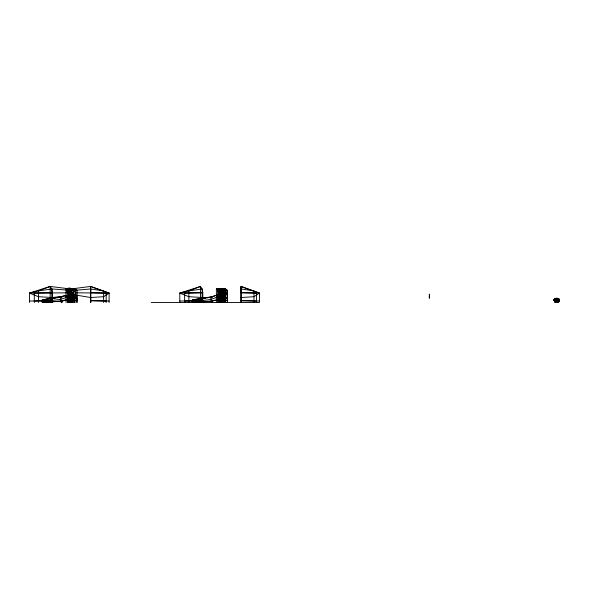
<?xml version="1.0" encoding="UTF-8"?>
<svg xmlns="http://www.w3.org/2000/svg" width="589" height="589" viewBox="0 0 589 589"><rect width="100%" height="100%" fill="white"/><g stroke="black" fill="none" stroke-linecap="round" stroke-linejoin="round"><path stroke-width="0.88" d="M220.087 288.647L222.208 288.875L222.657 290.642L221.258 292.085L218.924 292.085L217.518 290.642L217.982 288.875L220.087 288.352L220.087 292.085M429.344 297.872L429.344 296.024M429.344 295.037L429.344 294.169M557.223 302.488L558.917 301.561L559.55 299.683C558.335 297.901 555.103 297.659 554.05 299.683L554.72 301.561L556.207 301.752L556.207 302.562L557.223 302.562L558.961 301.561L559.417 299.683L559.057 299.19L557.768 298.321L555.663 298.321L553.881 299.683L554.757 301.951L556.207 302.54M556.207 300.243L556.207 299.683L554.094 300.243L558.63 300.243M557.864 301.951L557.223 302.459L557.223 301.664M557.223 299.19L557.673 299.683L557.223 300.876L557.223 300.176M557.223 298.998L557.223 298.409L557.223 302.562L558.711 301.561L559.373 299.683L557.606 298.409M67.337 292.402L68.169 292.497L68.648 290.738L68.191 289.619M67.256 289.604L68.39 288.338L66.616 289.604L68.655 290.178C66.748 294.279 72.565 292.269 71.644 289.648L70.525 288.36L69.369 288.352L68.029 289.125L67.985 290.811L68.434 289.626L66.712 289.111L67.021 291.481M67.072 289.928L67.087 289.118L67.985 288.338L70.525 288.36L71.968 289.155L72.138 290.767L69.944 292.409L67.286 292.387L66.616 289.604L67.61 289.125M71.343 291.518C70.4 291.474 64.289 291.688 68.53 292.483L71.144 291.908L71.917 290.767L71.674 289.147L69.745 288.352L71.858 288.875L90.581 286.438L109.105 293.094L109.105 302.481M67.971 291.975L69.207 292.24C70.327 289.449 64.149 293.558 68.177 291.496M68.987 288.345L67.61 288.927L68.935 288.684M70.349 292.24L67.021 292.218L67.669 292.497L67.676 291.599M67.904 289.442L67.897 289.913L69.598 290.186L69.59 291.503M68.501 292.232L68.007 292.225C67.625 291.4 69.252 291.518 68.501 292.232L68.007 291.688L69.119 291.503L69.59 290.752L69.134 289.626L66.461 289.604L66.682 290.163M68.015 289.943L68.029 289.125L71.968 289.155M68.199 289.125L68.206 288.345L68.67 288.345M68.545 290.024L68.552 289.626L72.211 289.648M68.663 289.125L68.67 288.257M69.119 291.894L69.119 291.503M69.141 289.133L69.149 288.352L69.612 288.264L70.209 289.14M70.783 291.901L69.112 292.505L69.583 291.894M69.605 289.133L69.612 288.264M69.907 291.901L69.583 292.402M69.922 289.133L69.929 288.352L69.149 288.352L68.56 288.639L69.45 289.14L69.554 290.031L66.594 290.009L67.124 289.611L66.712 289.111L67.617 288.632L66.447 289.604L70.886 289.641L70.776 290.127L72.094 290.767M67.602 290.016L67.61 289.619M63.156 296.193L60.645 297.18L61.293 302.562M555.567 301.951L555.817 302.466L557.223 302.459L558.122 301.664L555.302 301.664L556.207 302.562L554.514 301.561L554.33 299.683L555.972 298.409L555.125 300.081M67.389 296.642L75.127 296.642L77.049 298.262L76.879 300.478L68.935 300.206L69.281 298.262L67.389 296.642L66.034 296.834L74.199 296.775L75.819 294.758L73.544 296.245M227.229 302.481L227.391 290.296L225.477 288.684L216.384 288.875L216.384 302.481M217.739 296.642L225.477 296.642L227.391 298.262L227.229 300.478L219.285 300.206L219.623 298.262L217.739 296.642L216.384 296.834L224.549 296.775L226.169 294.758L225.83 293.086M74.199 302.481L74.42 294.824L76.003 292.814L75.51 290.296L73.581 288.684L68.56 288.639L70.886 289.641M67.293 291.665L67.058 292.218L70.187 291.901L66.844 291.879L67.72 291.879M66.962 289.435L67.043 290.804L66.955 289.906M74.199 296.775L70.481 299.249L62.073 301.023L44.079 302.481L42.806 302.481L41.804 301.531L42.261 299.911L62.235 297.011L61.418 296.731L42.261 299.911L41.804 301.885M217.856 294.846L211.768 296.731L192.61 299.911L192.154 301.885M66.807 295.568L66.483 297.246L68.015 299.249L68.015 302.481M220.706 293.086L220.367 294.772C212.496 301.229 201.659 300.051 192.154 301.531L192.61 299.911C202.115 297.784 212.968 298.888 220.875 292.247M558.571 301.561L559.307 300.802L559.094 299.683L557.459 298.409L558.453 299.683L556.966 300L557.223 300.876M556.207 300.876L556.458 300L555.758 299.683L556.207 298.409L556.207 302.459L555.714 301.737M50.86 302.481L51.162 298.623L50.499 298.321L42.261 299.911M201.21 302.481L201.512 298.623L200.186 298.623M67.065 291.68L67.058 292.218L67.875 292.218L67.286 291.879M66.756 290.723L71.49 290.767L70.356 291.908L67.021 292.218M68.007 292.225L68.236 291.673M557.511 302.29L556.207 302.29L556.207 301.752M558.711 301.561L557.606 302.29M557.717 301.737L557.223 302.29L558.041 302.29M44.079 301.347L44.874 301.347L44.079 302.481L41.804 301.531L43.446 299.676L44.624 299.911L44.874 301.347C53.356 299.691 63.067 300.854 70.017 294.772L71.622 296.775L71.622 302.481M201.512 298.623L194.966 299.911L192.154 301.531L194.429 302.481L195.217 301.347L194.966 299.911L193.796 299.676L192.154 301.531L193.155 302.481L192.36 301.34L193.155 301.34M555.817 298.409L554.013 299.683L554.514 301.561L558.961 301.561M223.511 289.884L225.859 290.296L226.353 292.814L224.77 294.824L222.252 294.824L220.684 292.821M72.543 302.481L72.543 293.064L74.081 291.216L73.581 288.684M219.285 288.684L223.93 288.684L224.431 291.216L222.885 293.064L220.323 293.064L219.299 291.827M66.962 290.723L66.807 289.604L68.39 288.338L66.712 289.111M71.858 288.875L72.314 290.642L70.908 292.085L70.908 302.481M70.511 291.511L66.793 291.481L68.272 292.394M61.212 301.112L68.015 299.249L71.622 296.775L71.902 294.824L70.334 292.821L34.287 293.086M194.429 302.481C203.625 301.038 214.256 302.982 221.972 296.775L220.367 294.772L221.972 294.765L221.972 302.481M224.549 296.775L220.831 299.249L211.561 301.112L210.943 299.411L210.995 297.18L212.585 297.011M90.581 302.371L90.581 286.438L109.105 293.094L103.62 296.701L90.581 297.541M151.226 302.481L259.454 302.481L259.454 293.094L253.969 296.701L240.93 297.541M555.567 298.409L554.374 299.19M224.652 295.752L226.169 294.758L224.549 294.765L224.549 302.481M66.785 289.111L67.617 288.632M44.624 299.911L41.804 301.531L44.874 301.347M67.669 292.497L68.177 292.225M60.645 297.18L65.386 295.339M67.794 288.632L50.183 286.438L38.491 290.922L29.45 293.094L29.45 302.481M71.431 288.662L67.175 288.625L67.985 288.338M554.691 299.19L556.207 298.704M90.802 297.541L74.42 294.824L52.443 297.541L38.491 296.701L29.45 293.094L50.183 286.438L51.81 288.956L52.443 292.718L52.443 302.371M179.8 302.481L179.8 293.094L200.525 286.438L202.16 288.956L202.793 292.718L202.793 302.371M200.525 297.541L202.793 297.541L188.841 296.701L179.8 293.094L188.841 290.922L202.16 288.956L202.16 302.371M68.169 292.497L68.641 292.394M557.327 302.024L557.709 301.951M67.205 290.046L51.81 288.956L38.491 290.922L38.491 302.481M66.034 302.481L66.034 288.875L67.389 288.684M69.708 288.581L71.262 288.684M52.495 298.277L55.152 297.931M56.927 297.703L58.694 297.467M202.844 298.277L205.502 297.931M207.269 297.703L209.043 297.467M69.745 288.875L75.127 288.684L77.049 290.296L77.049 302.481M73.448 296.834L75.127 296.642M216.384 288.875L225.477 288.684L225.477 302.481M223.798 296.834L225.477 296.642M211.355 297.143L212.217 297.047M103.62 302.481L103.62 290.922L90.735 288.956L75.51 290.296L77.049 290.296M194.996 302.334L201.21 301.885M51.066 301.818L62.073 301.023L62.147 302.474M201.416 301.818L212.423 301.023L212.496 302.474M52.443 292.718L29.45 293.094M184.637 293.086L202.793 292.718L179.8 293.094M34.287 301.045L52.443 300.677L29.45 301.045M184.637 301.045L202.793 300.677L179.8 301.045M109.105 293.094L76.003 292.814L74.081 291.216L72.314 290.642M553.881 299.683L559.373 299.683M226.353 292.814L222.252 292.821L222.252 302.481M69.981 288.684L75.127 288.684L75.127 302.481M66.034 288.875L68.574 288.875M217.518 290.642L222.657 290.642M224.431 291.216L221.604 291.216L221.604 293.064M69.745 292.085L70.908 292.085L74.42 294.824L74.42 302.481M69.981 302.481L69.981 293.064L72.543 293.064M218.364 294.721L217.319 294.721L216.833 297.246L218.364 299.249L218.364 302.481M50.183 297.541L52.443 297.541M69.281 298.262L77.049 298.262M219.623 298.262L227.391 298.262M49.844 298.623L51.162 298.623M554.897 298.704L558.534 298.704L559.057 299.19L554.315 299.19M68.015 299.249L70.481 299.249L70.481 302.481M218.364 299.249L220.831 299.249L220.831 302.481M192.61 299.911L194.966 299.911M555.81 300L557.614 300L557.223 299.683M554.44 300.176L559.336 300.243M554.05 300.802L559.373 300.802M109.105 301.045L90.581 300.677L106.175 301.045M259.454 301.045L240.93 300.677L256.517 301.045M50.86 301.885L42.806 302.481L42.01 301.34L42.806 301.34M554.757 301.951L558.674 301.951M556.207 301.664L556.207 302.282L555.39 302.29L554.72 301.561M67.175 288.625L70.209 288.647M240.93 302.371L240.93 286.438L259.454 293.094L240.93 292.718L256.517 293.086L256.517 302.481M90.802 302.371L90.581 292.718L106.175 293.086L106.175 302.481M194.429 301.347L195.217 301.347M66.955 289.111L67.499 289.111M68.552 289.133L69.45 289.14M70.297 289.14L69.369 288.352M67.875 289.619L68.434 289.626M66.704 289.928L71.571 290.208L66.542 290.097M66.844 291.879L71.144 291.908M558.298 300.081L558.99 300.176M557.319 298.505L558.534 298.704L557.864 298.409M225.661 292.247L227.229 292.519M555.721 301.951L556.097 302.024M557.223 298.704L558.74 299.19M259.454 293.094L240.93 286.438L241.151 292.718M70.12 288.271L71.313 289.147M69.981 293.064L71.902 294.824L71.902 302.481M68.066 289.626L67.985 290.811M90.581 286.438L90.802 292.718M211.988 301.067L212.069 302.518M211.561 301.112L211.635 302.562M61.646 301.067L61.72 302.518M557.223 302.039L557.223 302.459M429.344 294.552L429.344 298.409M253.969 302.481L253.969 290.922L241.085 288.956L241.151 302.371M227.391 302.481L227.391 290.296L224.77 290.296L224.77 302.481M223.798 288.875L223.798 302.481M223.511 292.814L223.511 294.824M223.26 294.765L223.26 296.775M222.885 288.684L222.885 302.481M221.258 288.875L221.258 302.481M220.323 291.827L220.323 302.481M219.623 292.07L219.623 302.481L219.594 299.249M219.285 292.247L219.285 302.481M218.924 288.875L218.924 302.481M217.739 288.684L217.739 302.481M200.849 301.885L200.849 302.481M200.496 302.481L200.525 286.438L188.841 290.922L188.841 302.481M184.637 291.93L184.637 302.481M90.735 288.956L90.735 302.371M76.879 295.17L76.879 302.481M73.448 288.875L73.448 302.481M69.281 294.721L69.252 302.481M68.935 294.898L68.935 302.481M68.574 292.085L68.574 302.481M67.389 292.218L67.389 302.481M51.81 288.956L51.81 302.371M50.499 301.885L50.499 302.481M50.183 286.438L50.146 302.481M34.287 291.93L34.287 302.481M557.768 298.704L558.225 299.05L557.768 298.704M67.396 288.632L66.844 288.978L67.396 288.632M555.655 298.704L555.206 299.05L555.655 298.704M69.362 288.647L69.001 288.89L69.657 289L69.362 288.647"/></g></svg>
